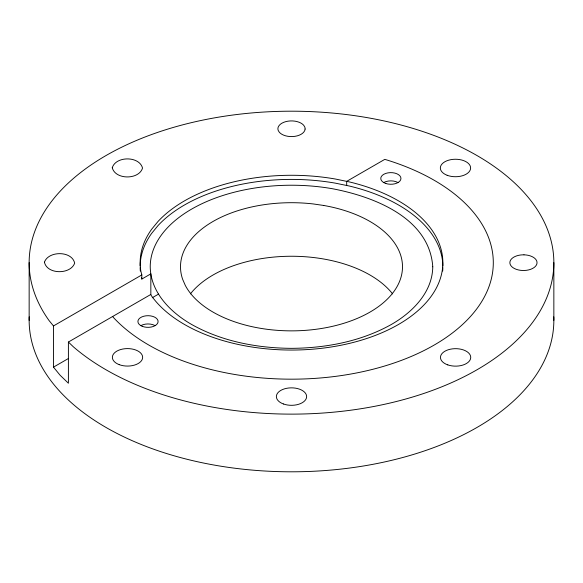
<?xml version="1.0" encoding="UTF-8"?>
<svg xmlns="http://www.w3.org/2000/svg" width="583" height="583" viewBox="0 0 583 583"><rect width="100%" height="100%" fill="white"/><g stroke="black" fill="none" stroke-linecap="round" stroke-linejoin="round"><path stroke-width="0.87" d="M53.476 325.941L141.822 274.928L140.875 271.226A151.354 87.384 0 0 1 151.667 229.221L158.015 221.474A151.354 87.384 0 0 1 335.436 179.039L349.421 181.932A151.354 87.384 0 0 1 398.524 324.454A151.354 87.384 0 0 1 151.667 296.106L150.691 294.532L68.4 342.039L68.4 383.228L60.129 375.263L53.476 367.137L53.476 325.941L49.118 320.628A262.35 151.463 0 0 1 308.662 111.521A262.35 151.463 0 0 1 518.702 338.395A262.35 151.463 0 0 1 73.363 346.812L68.4 342.039M141.443 277.566L141.822 279.053L150.837 273.85L150.837 294.648M152.265 297.738L158.569 294.094M53.476 367.137L68.393 358.523M112.628 316.503L113.525 317.589A201.805 116.513 0 0 0 434.197 345.049A201.805 116.513 0 0 0 386.631 159.91L384.751 159.392L346.688 181.364L346.688 185.489M553.85 262.663L553.85 320.337M141.822 274.928L141.822 279.053M29.15 262.663L29.15 320.337M190.401 293.89A110.996 64.079 0 0 1 291.5 256.25A110.996 64.079 0 0 1 392.599 293.89M140.824 325.671A10.093 5.823 0 0 1 155.093 325.62M383.731 182.566A10.093 5.823 0 0 1 398 182.566M553.777 316.839A262.35 151.463 0 0 1 291.5 471.8A262.35 151.463 0 0 1 29.223 316.839M442.847 267.641A151.354 87.384 0 0 1 442.672 271.073M140.328 271.073A151.354 87.384 0 0 1 140.153 267.641M140.153 265.928A151.354 87.384 0 0 1 151.667 233.346L158.015 225.592A151.354 87.384 0 0 1 335.436 183.164L349.421 186.05A151.354 87.384 0 0 1 442.847 265.928M112.264 167.751C115.376 179.928 138.922 179.943 142.529 168.086C139.417 155.909 115.871 155.894 112.264 167.751M44.439 262.161C47.012 274.6 70.55 274.739 74.66 263.166C72.081 250.726 48.549 250.595 44.439 262.161M432.768 266.781C432.455 292.433 412.327 312.459 391.39 324.454C361.096 341.47 325.97 348.095 291.5 348.343C257.03 348.095 221.904 341.47 191.61 324.454C170.673 312.459 150.545 292.433 150.232 266.781A141.268 81.562 0 0 1 332.507 188.739C373.812 196.609 429.423 217.809 432.768 266.781M305.077 129.047L304.996 129.645A13.584 7.841 0 0 1 304.603 130.825L303.787 132.093A13.584 7.841 0 0 1 285.706 135.846L283.688 135.161A13.584 7.841 0 0 1 279.228 132.108L278.324 130.665A13.584 7.841 0 0 1 278.397 126.671L279.213 125.403A13.584 7.841 0 0 1 297.294 121.658L299.312 122.335A13.584 7.841 0 0 1 303.772 125.389L304.676 126.832A13.584 7.841 0 0 1 305.077 128.449L305.077 129.047M523.971 254.829L522.929 254.829A13.584 7.841 0 0 0 511.772 266.671A13.584 7.841 0 0 0 535.128 266.671A13.584 7.841 0 0 0 523.971 254.829M323.718 205.464L313.151 203.933A110.996 64.079 0 0 0 182.639 279.286L185.285 285.386A110.996 64.079 0 0 0 369.986 312.094A110.996 64.079 0 0 0 323.718 205.464M283.433 403.975A15.136 8.738 0 0 0 306.622 396.914A15.136 8.738 0 0 0 284.438 388.854A15.136 8.738 0 0 0 283.433 403.975M385.815 183.492A10.093 5.823 0 0 0 400.951 178.449A10.093 5.823 0 0 0 385.815 173.406A10.093 5.823 0 0 0 385.815 183.492M142.186 326.283A10.093 5.823 0 0 0 158.059 322.056A10.093 5.823 0 0 0 143.782 316.234A10.093 5.823 0 0 0 142.186 326.283M447.788 364.892A15.136 8.738 0 0 0 470.736 357.576A15.136 8.738 0 0 0 448.291 349.756A15.136 8.738 0 0 0 447.788 364.892M447.176 175.294A15.136 8.738 0 0 0 470.598 168.494A15.136 8.738 0 0 0 448.684 160.179A15.136 8.738 0 0 0 447.176 175.294M119.209 364.645A15.136 8.738 0 0 0 142.624 357.838A15.136 8.738 0 0 0 120.71 349.53A15.136 8.738 0 0 0 119.209 364.645"/></g></svg>
